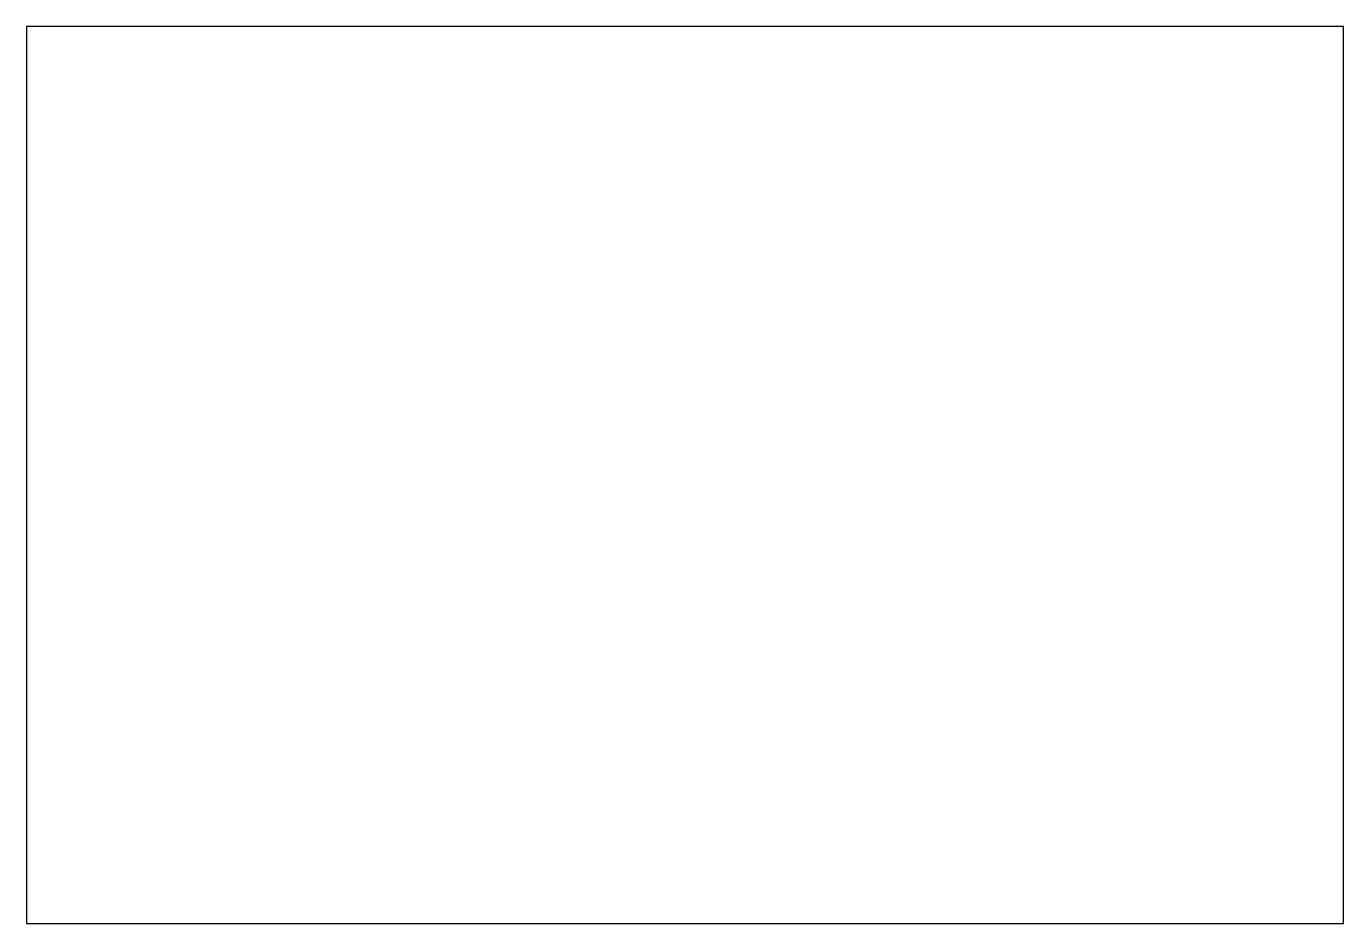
# Model space of a CAD drawing. Header units: millimetres. Extents: x -33.8 to 33.8, y -23 to 23.
import ezdxf

# ---------------------------------------------------------------- set-up
doc = ezdxf.new("R2010")
doc.units = ezdxf.units.MM
doc.layers.add('CUT', color=7, linetype='Continuous')

msp = doc.modelspace()

# ---------------------------------------------------------------- linework, layer by layer
at = {"layer": 'CUT'}
for p, q in [((-33.7808, 23), (-33.7808, -23)), ((33.7808, 23), (-33.7808, 23)), ((33.7808, -23), (33.7808, 23)), ((-33.7808, -23), (33.7808, -23))]:
    msp.add_line(p, q, dxfattribs=at)

doc.saveas('drawing.dxf')
